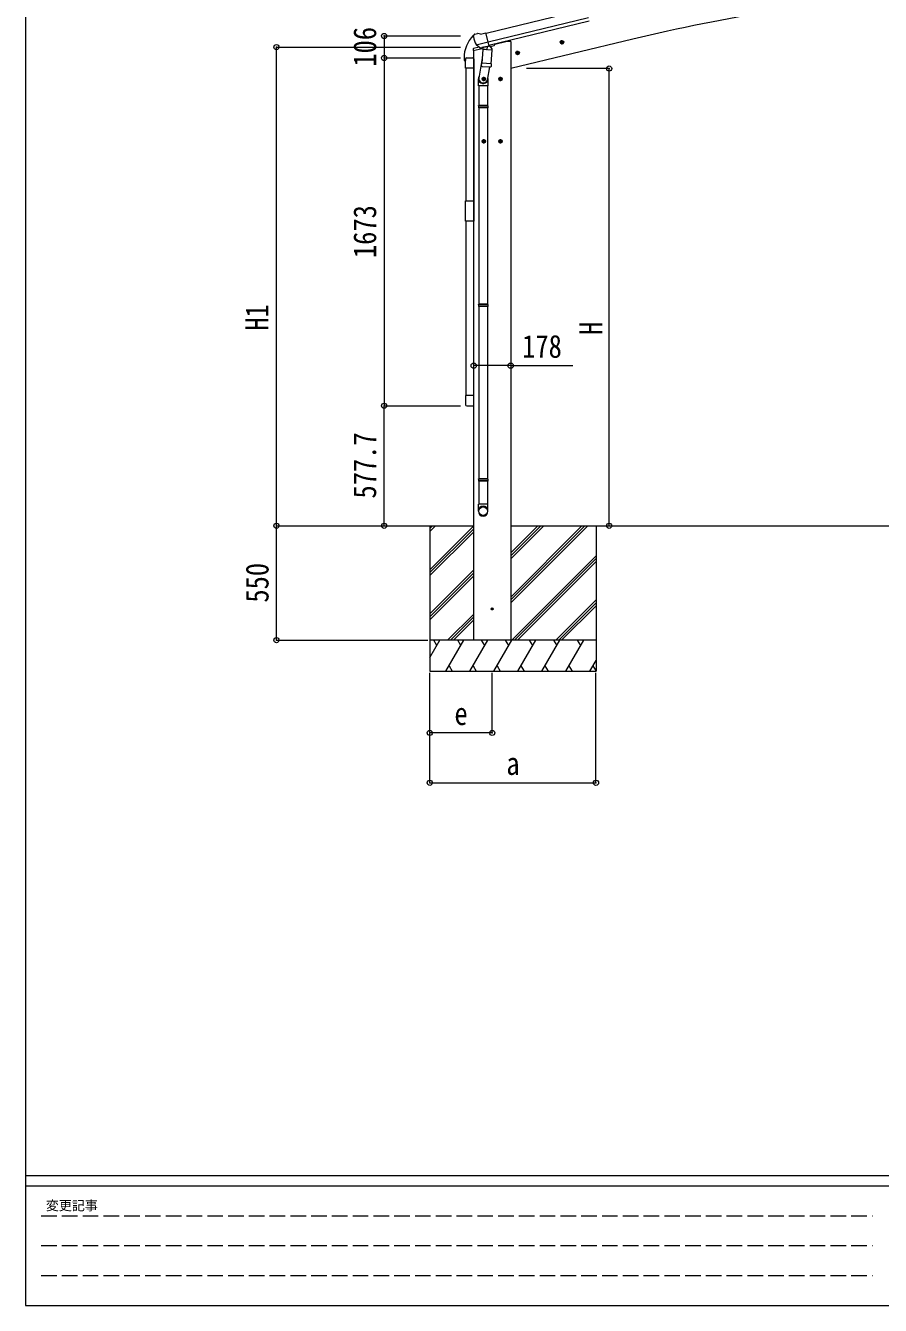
# Model space of a CAD drawing. Units: millimetres at full size. Extents: x -6988 to 7066, y -4877 to 4823.
# Drawn here: x -6988 to -2873, y -4877 to 1280 of the extents above; entities that cross this region are included whole.
import ezdxf
from ezdxf.enums import TextEntityAlignment as Align

# ---------------------------------------------------------------- set-up
doc = ezdxf.new("R2010")
doc.units = ezdxf.units.MM
doc.header["$LTSCALE"] = 25
doc.header["$PDMODE"] = 32
doc.header["$PDSIZE"] = 25
doc.linetypes.add('DASHED3', pattern=[4, 3, -1])
for name, color, linetype, lineweight in [('0-0_0', 7, 'Continuous', 9), ('0-1_本体', 4, 'Continuous', 9), ('0-2_部品', 7, 'Continuous', 9), ('0-A_寸法', 6, 'Continuous', 9), ('1-1_GLASS', 4, 'Continuous', 9), ('1-2_GLASS_SEAL', 7, 'Continuous', 9), ('1-A', 6, 'Continuous', 9), ('F-0_240', 7, 'Continuous', 9)]:
    doc.layers.add(name, color=color, linetype=linetype, lineweight=lineweight)
doc.styles.add('ＭＳ ゴシック', font='')
doc.styles.get('ＭＳ ゴシック').set_extended_font_data('MS Gothic')

msp = doc.modelspace()

# ---------------------------------------------------------------- linework, layer by layer
at = {"layer": '0-0_0'}
for p, q in [((-5427.53, -1126.52), (-4830.64, -1126.52)), ((-5041.64, -1153.85), (-5014.26, -1126.47)), ((-5041.64, -1139.71), (-5028.4, -1126.47)), ((-5041.64, -1126.52), (-5041.64, -1826.47)), ((-5041.64, -1337.7), (-4830.64, -1126.7)), ((-5041.64, -1351.84), (-4830.64, -1140.84)), ((-5041.64, -1365.98), (-4830.64, -1154.98)), ((-4652.64, -1497.48), (-4281.63, -1126.47)), ((-4652.64, -1469.19), (-4309.91, -1126.47)), ((-4652.64, -1483.34), (-4295.77, -1126.47)), ((-4652.64, -1285.35), (-4493.76, -1126.47)), ((-4652.64, -1271.21), (-4507.9, -1126.47)), ((-4652.64, -1257.06), (-4522.04, -1126.47)), ((-4652.64, -1126.52), (-823.09, -1126.52)), ((-4241.64, -1126.47), (-4241.64, -1826.47)), ((-4647.78, -1676.47), (-4241.64, -1270.33)), ((-4633.64, -1676.47), (-4241.64, -1284.47)), ((-5041.64, -1549.83), (-4830.64, -1338.83)), ((-5041.64, -1563.97), (-4830.64, -1352.97)), ((-4619.5, -1676.47), (-4241.64, -1298.61)), ((-5041.64, -1578.11), (-4830.64, -1367.11)), ((-4435.65, -1676.47), (-4241.64, -1482.46)), ((-4421.51, -1676.47), (-4241.64, -1496.6)), ((-4407.37, -1676.47), (-4241.64, -1510.74)), ((-4956.15, -1676.47), (-4830.64, -1550.96)), ((-4942.01, -1676.47), (-4830.64, -1565.1)), ((-4927.87, -1676.47), (-4830.64, -1579.24)), ((-4241.64, -1676.47), (-5041.64, -1676.47)), ((-5041.64, -1760.3), (-4993.24, -1676.47)), ((-5008.24, -1702.45), (-5023.24, -1676.47)), ((-4964.38, -1826.47), (-4877.77, -1676.47)), ((-4892.77, -1702.45), (-4907.78, -1676.47)), ((-4848.91, -1826.47), (-4762.3, -1676.47)), ((-4652.64, -1676.47), (-4830.64, -1676.47)), ((-4777.3, -1702.45), (-4792.31, -1676.47)), ((-4733.44, -1826.47), (-4646.83, -1676.47)), ((-4661.83, -1702.45), (-4676.84, -1676.47)), ((-4617.97, -1826.47), (-4531.36, -1676.47)), ((-4546.36, -1702.45), (-4561.36, -1676.47)), ((-4502.5, -1826.47), (-4415.89, -1676.47)), ((-4445.89, -1676.47), (-4430.89, -1702.45)), ((-4387.03, -1826.47), (-4300.42, -1676.47)), ((-4315.42, -1702.45), (-4330.42, -1676.47)), ((-4271.55, -1826.47), (-4241.64, -1774.66)), ((-5041.64, -1826.47), (-4241.64, -1826.47)), ((-4949.38, -1800.49), (-4934.38, -1826.47)), ((-4833.91, -1800.49), (-4818.91, -1826.47)), ((-4718.44, -1800.49), (-4703.44, -1826.47)), ((-4602.97, -1800.49), (-4587.97, -1826.47)), ((-4487.5, -1800.49), (-4472.5, -1826.47)), ((-4372.03, -1800.49), (-4357.03, -1826.47)), ((-4256.56, -1800.49), (-4241.64, -1826.32))]:
    msp.add_line(p, q, dxfattribs=at)
msp.add_circle((-4741.64, -1526.47), 5, dxfattribs=at)
at = {"layer": '0-1_本体'}
for p, q in [((-4771.17, 1243.68), (-4288.3, 1361.16)), ((-4761.1, 1201.71), (-4278.09, 1319.18)), ((-4757.16, 1185.33), (-4274.11, 1302.82)), ((-4728.65, 1191.05), (-4676.64, 1203.53)), ((-4652.64, 1203.53), (-4676.64, 1203.53)), ((-4652.64, 1203.53), (-4652.64, -1676.47)), ((-4064.56, 1214.72), (-4652.61, 1073.54)), ((-4830.64, -1676.47), (-4830.64, 1160.09))]:
    msp.add_line(p, q, dxfattribs=at)
at = {"layer": '0-1_本体', "color": 6}
msp.add_line((-4652.64, -356.08), (-4830.64, -356.08), dxfattribs=at)
at = {"layer": '0-1_本体'}
msp.add_arc((-1909.55, -7780.98), 9250.23, 94.95525, 103.47191, dxfattribs=at)
at = {"layer": '0-2_部品'}
for p, q in [((-4828.41, 1236.68), (-4832.27, 1230.38)), ((-4825.32, 1238.93), (-4812.13, 1242.09)), ((-4797.57, 1239.42), (-4810.83, 1242.11)), ((-4797.57, 1239.42), (-4771.64, 1245.64)), ((-4832.63, 1228.1), (-4832.35, 1226.95)), ((-4804.75, 1175.56), (-4830.9, 1169.28)), ((-4818.58, 1187.8), (-4761.07, 1201.6)), ((-4801.72, 1172.89), (-4818.1, 1187.38)), ((-4799.02, 1172.32), (-4791.5, 1174.12)), ((-4798.18, 1172.42), (-4796.65, 1172.79)), ((-4796.65, 1172.79), (-4759.95, 1181.6)), ((-4794.81, 1172.56), (-4794.86, 1171.82)), ((-4794.11, 1170.78), (-4768.29, 1164.35)), ((-4765.9, 1179.78), (-4766.92, 1165.17)), ((-4759.95, 1181.6), (-4758.42, 1181.97)), ((-4756.86, 1184.07), (-4755.92, 1184.01)), ((-4755.92, 1184.01), (-4742.6, 1168.69)), ((-4751.62, 1179.06), (-4732.48, 1183.65)), ((-4728.65, 1192.27), (-4728.65, 1188.52)), ((-4415.14, 1197.3), (-4395.69, 1201.97)), ((-4410.58, 1205.08), (-4412.71, 1197.88)), ((-4403.28, 1206.83), (-4410.58, 1205.08)), ((-4403.08, 1189.91), (-4407.75, 1209.35)), ((-4398.11, 1201.38), (-4403.28, 1206.83)), ((-4400.24, 1194.19), (-4398.11, 1201.38)), ((-4833.2, 1159.47), (-4790.18, 1169.8)), ((-4833.2, 1166.36), (-4833.2, 1159.47)), ((-4790.13, 1123.36), (-4806.04, 1027.19)), ((-4787.19, 1165.43), (-4791.86, 1098.6)), ((-4741.5, 1162.24), (-4787.19, 1165.43)), ((-4785.41, 1168.61), (-4785.64, 1165.33)), ((-4746.17, 1095.4), (-4741.5, 1162.24)), ((-4742.6, 1168.69), (-4743.05, 1162.35)), ((-4629.07, 1145.94), (-4609.62, 1150.6)), ((-4624.51, 1153.71), (-4626.64, 1146.52)), ((-4617.21, 1155.47), (-4624.51, 1153.71)), ((-4617.01, 1138.55), (-4621.68, 1157.99)), ((-4612.05, 1150.02), (-4617.21, 1155.47)), ((-4614.18, 1142.83), (-4612.05, 1150.02)), ((-4792.72, 1086.13), (-4791.85, 1098.6)), ((-4792.33, 1084.77), (-4792.33, 1084.77)), ((-4746.17, 1095.4), (-4791.86, 1098.6)), ((-4790.88, 1083.99), (-4749.18, 1081.08)), ((-4754.61, 1081.46), (-4765.34, 1017.87)), ((-4746.19, 1095.4), (-4747.08, 1082.71)), ((-4808.19, 990.03), (-4808.19, 1024.38)), ((-4762.19, 990.03), (-4808.19, 990.03)), ((-4806.19, 990.03), (-4806.19, 896.03)), ((-4771.64, 1023.29), (-4791.64, 1023.29)), ((-4781.64, 1030.8), (-4788.14, 1027.04)), ((-4788.14, 1027.04), (-4788.14, 1019.54)), ((-4788.14, 1019.54), (-4781.64, 1015.79)), ((-4781.64, 1013.29), (-4781.64, 1033.29)), ((-4775.14, 1027.04), (-4781.64, 1030.8)), ((-4764.19, 990.03), (-4764.19, 896.03)), ((-4762.19, 1024.69), (-4762.19, 990.03)), ((-4691.64, 1023.29), (-4711.64, 1023.29)), ((-4701.64, 1030.8), (-4708.14, 1027.04)), ((-4708.14, 1027.04), (-4708.14, 1019.54)), ((-4708.14, 1019.54), (-4701.64, 1015.79)), ((-4701.64, 1013.29), (-4701.64, 1033.29)), ((-4695.14, 1027.04), (-4701.64, 1030.8)), ((-4808.19, 894.03), (-4807.19, 896.03)), ((-4762.19, 894.03), (-4808.19, 894.03)), ((-4762.19, 886.03), (-4808.19, 886.03)), ((-4763.19, 896.03), (-4807.19, 896.03)), ((-4763.19, 884.03), (-4807.19, 884.03)), ((-4806.19, 884.03), (-4806.19, -60.16)), ((-4764.19, 884.03), (-4764.19, -60.16)), ((-4762.19, 894.03), (-4763.19, 896.03)), ((-4762.19, 886.03), (-4763.19, 884.03)), ((-4762.19, 894.03), (-4762.19, 886.03)), ((-4771.64, 723.29), (-4791.64, 723.29)), ((-4781.64, 730.8), (-4788.14, 727.04)), ((-4788.14, 727.04), (-4788.14, 719.54)), ((-4788.14, 719.54), (-4781.64, 715.79)), ((-4781.64, 713.29), (-4781.64, 733.29)), ((-4775.14, 727.04), (-4781.64, 730.8)), ((-4691.64, 723.29), (-4711.64, 723.29)), ((-4701.64, 730.8), (-4708.14, 727.04)), ((-4708.14, 727.04), (-4708.14, 719.54)), ((-4708.14, 719.54), (-4701.64, 715.79)), ((-4701.64, 713.29), (-4701.64, 733.29)), ((-4695.14, 727.04), (-4701.64, 730.8)), ((-4808.19, -62.16), (-4807.19, -60.16)), ((-4763.19, -60.16), (-4807.19, -60.16)), ((-4762.19, -62.16), (-4763.19, -60.16)), ((-4762.19, -62.16), (-4808.19, -62.16)), ((-4762.19, -70.16), (-4808.19, -70.16)), ((-4763.19, -72.16), (-4807.19, -72.16)), ((-4806.19, -72.16), (-4806.19, -900.34)), ((-4764.19, -72.16), (-4764.19, -900.34)), ((-4762.19, -70.16), (-4763.19, -72.16)), ((-4762.19, -62.16), (-4762.19, -70.16)), ((-4808.19, -902.34), (-4807.19, -900.34)), ((-4762.19, -902.34), (-4808.19, -902.34)), ((-4762.19, -910.34), (-4808.19, -910.34)), ((-4763.19, -900.34), (-4807.19, -900.34)), ((-4763.19, -912.34), (-4807.19, -912.34)), ((-4806.19, -912.34), (-4806.19, -1022.34)), ((-4764.19, -912.34), (-4764.19, -1022.34)), ((-4762.19, -902.34), (-4763.19, -900.34)), ((-4762.19, -910.34), (-4763.19, -912.34)), ((-4762.19, -902.34), (-4762.19, -910.34)), ((-4808.19, -1056.48), (-4808.19, -1022.34)), ((-4762.19, -1022.34), (-4808.19, -1022.34)), ((-4762.19, -1056.48), (-4762.19, -1022.34))]:
    msp.add_line(p, q, dxfattribs=at)
for points in [[(-4766.21, 1180.19), (-4756.49, 1182.53), (-4771.64, 1245.64)], [(-4818.85, 1188.37), (-4818.26, 1187.53), (-4818.1, 1187.38)], [(-4766.21, 1180.19), (-4766.45, 1180.04), (-4791.22, 1174.09), (-4791.5, 1174.12)], [(-4412.71, 1197.88), (-4407.54, 1192.43), (-4400.24, 1194.19)], [(-4626.64, 1146.52), (-4621.48, 1141.07), (-4614.18, 1142.83)], [(-4781.64, 1015.79), (-4775.14, 1019.54), (-4775.14, 1027.04)], [(-4701.64, 1015.79), (-4695.14, 1019.54), (-4695.14, 1027.04)], [(-4808.19, 894.03), (-4808.19, 886.03), (-4807.19, 884.03)], [(-4781.64, 715.79), (-4775.14, 719.54), (-4775.14, 727.04)], [(-4701.64, 715.79), (-4695.14, 719.54), (-4695.14, 727.04)], [(-4808.19, -62.16), (-4808.19, -70.16), (-4807.19, -72.16)], [(-4808.19, -902.34), (-4808.19, -910.34), (-4807.19, -912.34)]]:
    msp.add_lwpolyline(points, dxfattribs=at)
for centre, radius in [((-4405.41, 1199.63), 8.5), ((-4405.41, 1199.63), 7.7), ((-4405.41, 1199.63), 6.5), ((-4619.35, 1148.27), 8.5), ((-4619.35, 1148.27), 7.7), ((-4619.35, 1148.27), 6.5), ((-4781.64, 1023.29), 8.5), ((-4781.64, 1023.29), 7.7), ((-4781.64, 1023.29), 6.5), ((-4701.64, 1023.29), 8.5), ((-4701.64, 1023.29), 7.7), ((-4701.64, 1023.29), 6.5), ((-4781.64, 723.29), 8.5), ((-4781.64, 723.29), 7.7), ((-4781.64, 723.29), 6.5), ((-4701.64, 723.29), 8.5), ((-4701.64, 723.29), 7.7), ((-4701.64, 723.29), 6.5)]:
    msp.add_circle(centre, radius, dxfattribs=at)
at = {"layer": '0-2_部品', "color": 4}
msp.add_circle((-4741.64, -1526.47), 4.5, dxfattribs=at)
at = {"layer": '0-2_部品'}
for centre, radius, start, end in [((-4824.15, 1234.06), 5, 103.5, 148.5), ((-4811.43, 1239.17), 3, 78.5, 103.5), ((-4635.55, 1274.2), 202.4, 193.5, 205.09125), ((-4798.3, 1172.91), 0.5, 248.23754, 283.5), ((-4795.31, 1172.6), 0.5, 356, 103.5), ((-4793.87, 1171.75), 1, 176, 256), ((-4765.3, 1179.7), 0.604, 100.59842, 172.20595), ((-4758.53, 1182.46), 0.5, 283.5, 318.76246), ((-4733.65, 1188.52), 5, 283.5, 0), ((-4830.2, 1166.36), 3, 103.5, 180), ((-4767.94, 1165.32), 1.03, 250.03897, 351.96569), ((-4790.78, 1085.96), 1.95, 175.04017, 217.47766), ((-4790.74, 1085.99), 2, 217.40962, 266), ((-4749.04, 1083.07), 2, 266, 349.46843), ((-4778.19, 1024.38), 30, 177.45142, 180)]:
    msp.add_arc(centre, radius, start, end, dxfattribs=at)
for centre, major_axis, ratio, start_param, end_param in [((-4829.71, 1228.81), (-1.57, -2.57), 0.99628, 4.712389, 5.4996506), ((-4799.74, 1175.14), (-0.73, -2.92), 0.997631, 5.8041905, 6.6006116), ((-4799.68, 1175.37), (2.63, 3.16), 0.650902, 4.0958226, 4.1686332), ((-4799.71, 1175.24), (-0.73, -2.92), 0.997631, 0.3902369, 0.4789948), ((-4785.19, 1024.69), (23, 0), 0.996195, 2.5560258, 6.5663028), ((-4785.19, 1024.69), (21, 0), 0.996195, 2.9349147, 5.9512394), ((-4785.19, -1054.74), (-23, 0), 0.996195, 3.1415927, 6.2831853), ((-4785.19, -1056.48), (-23, 0), 0.996195, 3.1415927, 6.2831853), ((-4785.19, -1056.48), (0, -23.43), 0.981806, 4.712389, 7.8539816)]:
    msp.add_ellipse(centre, major_axis=major_axis, ratio=ratio, start_param=start_param, end_param=end_param, dxfattribs=at)
msp.add_ellipse((-4785.19, -1056.48), major_axis=(21, 0), ratio=0.996195, dxfattribs=at)
at = {"layer": '0-A_寸法'}
for p, q in [((-5780.22, 1176.53), (-4893.95, 1176.53)), ((-5780.22, -1126.47), (-5780.22, 1176.53)), ((-4178.85, 1073.53), (-4575.96, 1073.53)), ((-4178.85, -1126.47), (-4178.85, 1073.53)), ((-4652.64, -356.08), (-4352.64, -356.08)), ((-5780.22, -1126.47), (-5052.1, -1126.47)), ((-5780.22, -1676.47), (-5780.22, -1126.47)), ((-5780.22, -1676.47), (-5052.1, -1676.47)), ((-5041.89, -2362.83), (-5041.89, -1833.89)), ((-5041.89, -2122.86), (-5041.89, -1833.89)), ((-4741.64, -2122.86), (-4741.64, -1833.89)), ((-4241.89, -2362.83), (-4241.89, -1833.89)), ((-4741.64, -2122.86), (-5041.89, -2122.86)), ((-5041.89, -2362.83), (-4241.89, -2362.83))]:
    msp.add_line(p, q, dxfattribs=at)
for p in [(-5780.22, 1176.53), (-4178.85, 1073.53), (-4830.64, -356.08), (-4652.64, -356.08), (-5780.22, -1126.47), (-4178.85, -1126.47), (-5780.22, -1676.47), (-5041.89, -2122.86), (-4741.64, -2122.86), (-5041.89, -2362.83), (-4241.89, -2362.83)]:
    msp.add_point(p, dxfattribs=at)
at = {"layer": '1-1_GLASS'}
for p, q in [((-4868.64, 1075.75), (-4868.64, 436.75)), ((-4830.64, 1075.75), (-4830.64, 436.75)), ((-4868.64, 338.75), (-4868.64, -500.25)), ((-4830.64, -500.25), (-4830.64, 338.75))]:
    msp.add_line(p, q, dxfattribs=at)
at = {"layer": '1-2_GLASS_SEAL'}
for p, q in [((-4877.15, 1124.24), (-4877.15, 1112.48)), ((-4876.65, 1111.98), (-4870.38, 1111.98)), ((-4869.88, 1119.24), (-4869.88, 1112.48)), ((-4869.64, 1075.75), (-4869.64, 1119.45)), ((-4864.14, 1124.95), (-4835.14, 1124.95)), ((-4863.88, 1125.24), (-4830.64, 1125.24)), ((-4829.64, 1119.45), (-4829.64, 1075.75)), ((-4829.64, 1075.75), (-4869.64, 1075.75)), ((-4869.64, -500.25), (-4869.64, -543.95)), ((-4864.14, -549.45), (-4835.14, -549.45))]:
    msp.add_line(p, q, dxfattribs=at)
msp.add_lwpolyline([(-4869.64, 436.75), (-4829.64, 436.75), (-4829.64, 338.75), (-4869.64, 338.75)], close=True, dxfattribs=at)
msp.add_lwpolyline([(-4829.64, -543.95), (-4829.64, -500.25), (-4869.64, -500.25)], dxfattribs=at)
for centre, radius, start, end in [((-4724.89, 1124.24), 152.26, 135.14293, 180), ((-4828.4, 1226.26), 6.95, 110.13068, 129.45641), ((-4876.65, 1112.48), 0.5, 180, 270), ((-4870.38, 1112.48), 0.5, 270, 0), ((-4863.88, 1119.24), 6, 90, 180), ((-4864.14, 1119.45), 5.5, 90, 180), ((-4835.14, 1119.45), 5.5, 0, 90), ((-4864.14, -543.95), 5.5, 180, 270), ((-4835.14, -543.95), 5.5, 270, 0)]:
    msp.add_arc(centre, radius, start, end, dxfattribs=at)
at = {"layer": '1-A'}
for p, q in [((-5262.11, 1230.15), (-4893.95, 1230.15)), ((-5262.11, 1230.15), (-5262.11, 1124.15)), ((-5262.11, 1124.15), (-5262.11, -548.85)), ((-5262.11, 1124.15), (-4893.95, 1124.15)), ((-5262.11, -1126.52), (-5262.11, -548.85)), ((-5262.11, -548.85), (-4893.95, -548.85)), ((-5262.11, -1126.52), (-4893.95, -1126.52))]:
    msp.add_line(p, q, dxfattribs=at)
for p in [(-5262.11, 1230.15), (-5262.11, 1124.15), (-5262.11, -548.85), (-5262.11, -1126.52)]:
    msp.add_point(p, dxfattribs=at)
at = {"layer": 'F-0_240', "color": 5}
for p, q in [((-6987.88, 4822.79), (-6987.88, -4877.21)), ((-6987.88, -4252.21), (6712.12, -4252.21)), ((-6987.88, -4302.21), (4489.82, -4302.21)), ((-6987.88, -4877.21), (6712.12, -4877.21))]:
    msp.add_line(p, q, dxfattribs=at)
at = {"layer": 'F-0_240', "color": 4, "linetype": 'DASHED3'}
for p, q in [((-6912.88, -4445.96), (-2910.18, -4445.96)), ((-6912.88, -4589.71), (-2910.18, -4589.71)), ((-6912.88, -4733.46), (-2910.18, -4733.46))]:
    msp.add_line(p, q, dxfattribs=at)

# ---------------------------------------------------------------- texts
at = {"layer": '0-A_寸法', "color": 7, "style": 'ＭＳ ゴシック', "width": 0.85}
for s, p in [('H1', (-5786.22, -187.97)), ('H', (-4178.85, -207.97)), ('550', (-5785.22, -1495.97))]:
    msp.add_text(s, height=110, rotation=90, dxfattribs=at).set_placement(p, align=Align.BOTTOM_LEFT)
for s, p in [('178', (-4597.14, -351.08)), ('e', (-4923.39, -2117.86)), ('a', (-4673.39, -2357.83))]:
    msp.add_text(s, height=110, dxfattribs=at).set_placement(p, align=Align.BOTTOM_LEFT)
at = {"layer": '1-A', "color": 7, "style": 'ＭＳ ゴシック', "width": 0.85}
for s, p in [('106', (-5267.11, 1082.65)), ('1673', (-5267.11, 161.65)), ('577.7', (-5267.11, -995.18))]:
    msp.add_text(s, height=110, rotation=90, dxfattribs=at).set_placement(p, align=Align.BOTTOM_LEFT)
at = {"layer": 'F-0_240', "style": 'ＭＳ ゴシック'}
msp.add_text('変更記事', height=45.82, dxfattribs=at).set_placement((-6890.19, -4433.46), align=Align.BOTTOM_LEFT)

doc.saveas('drawing.dxf')
